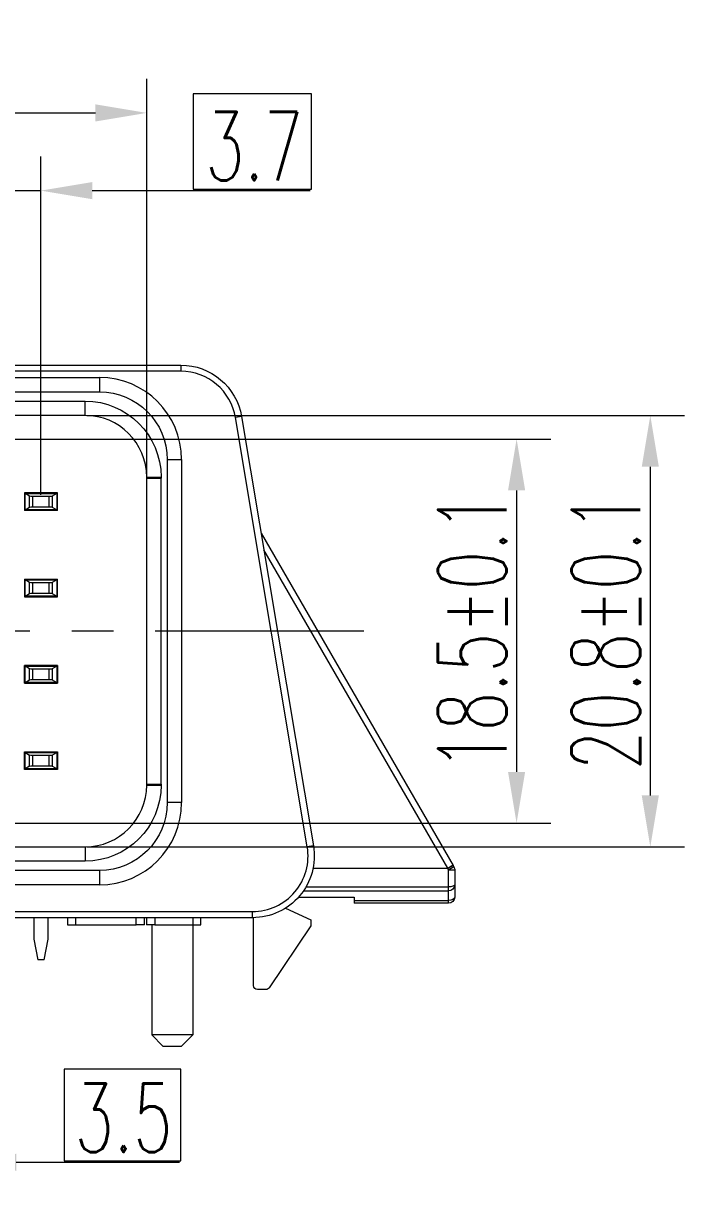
# Model space of a CAD drawing. Header units: millimetres. Extents: x 973 to 1237, y 285 to 472.
# Drawn here: x 1066.2 to 1085.51, y 373.51 to 407.77 of the extents above; entities that cross this region are included whole.
import ezdxf

# ---------------------------------------------------------------- set-up
doc = ezdxf.new("R2010")
doc.units = ezdxf.units.MM
doc.linetypes.add('CENTER', pattern=[50.8, 31.75, -6.35, 6.35, -6.35])
for name, color, linetype, true_color in [('3', 7, 'Continuous', 0xffffff), ('6', 7, 'Continuous', 0xffffff), ('7', 7, 'Continuous', 0xffffff)]:
    doc.layers.add(name, color=color, linetype=linetype, true_color=true_color)
doc.layers.add('尺寸线层', color=3, linetype='Continuous')
doc.styles.get("Standard").update_dxf_attribs({"font": 'txt', "bigfont": 'gbcbig.shx'})
doc.styles.add('标准', font='txt.shx', dxfattribs={"width": 0.667})
doc.dimstyles.new('小粟', dxfattribs={"dimtxt": 2, "dimasz": 1.5, "dimexe": 1, "dimexo": 0.05, "dimgap": 0.3, "dimtad": 1, "dimdsep": 46, "dimtxsty": 'Standard', "dimcen": 2.5, "dimadec": 0, "dimazin": 0, "dimtfac": 1, "dimtmove": 0, "dimatfit": 3, "dimfxl": 1, "dimlwd": 13, "dimlwe": 13, "dimarcsym": 0})

# ---------------------------------------------------------------- blocks, each defined once
blk = doc.blocks.new('*D549')
at = {"layer": 'DEFPOINTS', "color": 0}
for p in [(1068.001, 396.322), (1068.001, 383.722), (1084.514, 383.722)]:
    blk.add_point(p, dxfattribs=at)
at = {"layer": '尺寸线层', "color": 0, "lineweight": 13}
for p, q in [((1068.051, 396.322), (1085.514, 396.322)), ((1084.514, 394.822), (1084.514, 385.222)), ((1068.051, 383.722), (1085.514, 383.722))]:
    blk.add_line(p, q, dxfattribs=at)
at = {"layer": '尺寸线层', "color": 0}
for points in [[(1084.264, 394.822), (1084.764, 394.822), (1084.514, 396.322)], [(1084.264, 385.222), (1084.764, 385.222), (1084.514, 383.722)]]:
    blk.add_solid(points, dxfattribs=at)
at = {"layer": '尺寸线层', "color": 0, "insert": (1083.214, 390.022), "char_height": 2, "attachment_point": 5, "rotation": 90, "style": '标准'}
blk.add_mtext('20.8%%P0.1', dxfattribs=at)
blk = doc.blocks.new('*D550')
at = {"layer": 'DEFPOINTS', "color": 0}
for p in [(1061.371, 395.632), (1061.371, 384.412), (1080.608, 384.412)]:
    blk.add_point(p, dxfattribs=at)
at = {"layer": '尺寸线层', "color": 0, "lineweight": 13}
for p, q in [((1061.421, 395.632), (1081.608, 395.632)), ((1080.608, 394.132), (1080.608, 385.912)), ((1061.421, 384.412), (1081.608, 384.412))]:
    blk.add_line(p, q, dxfattribs=at)
at = {"layer": '尺寸线层', "color": 0}
for points in [[(1080.358, 394.132), (1080.858, 394.132), (1080.608, 395.632)], [(1080.358, 385.912), (1080.858, 385.912), (1080.608, 384.412)]]:
    blk.add_solid(points, dxfattribs=at)
at = {"layer": '尺寸线层', "color": 0, "insert": (1079.308, 390.022), "char_height": 2, "attachment_point": 5, "rotation": 90, "style": '标准'}
blk.add_mtext('18.5%%P0.1', dxfattribs=at)
blk = doc.blocks.new('*D555')
at = {"layer": 'DEFPOINTS', "color": 0}
for p in [(1069.801, 405.159), (1051.801, 394.492), (1069.801, 394.492)]:
    blk.add_point(p, dxfattribs=at)
at = {"layer": '尺寸线层', "color": 0, "lineweight": 13}
for p, q in [((1051.801, 394.542), (1051.801, 406.159)), ((1069.801, 394.542), (1069.801, 406.159)), ((1053.301, 405.159), (1068.301, 405.159))]:
    blk.add_line(p, q, dxfattribs=at)
at = {"layer": '尺寸线层', "color": 0}
for points in [[(1053.301, 405.409), (1053.301, 404.909), (1051.801, 405.159)], [(1068.301, 405.409), (1068.301, 404.909), (1069.801, 405.159)]]:
    blk.add_solid(points, dxfattribs=at)
at = {"layer": '尺寸线层', "color": 0, "insert": (1058.704, 406.459), "char_height": 2, "attachment_point": 5, "style": '标准'}
blk.add_mtext('30%%P0.15', dxfattribs=at)
blk = doc.blocks.new('*D568')
at = {"layer": 'DEFPOINTS', "color": 0}
for p in [(1062.391, 386.05), (1064.491, 386.092), (1064.491, 374.507)]:
    blk.add_point(p, dxfattribs=at)
at = {"layer": '尺寸线层', "color": 0, "lineweight": 13}
for p, q in [((1062.391, 386), (1062.391, 373.507)), ((1064.491, 386.042), (1064.491, 373.507)), ((1060.891, 374.507), (1059.391, 374.507)), ((1062.391, 374.507), (1064.491, 374.507)), ((1065.991, 374.507), (1070.759, 374.507))]:
    blk.add_line(p, q, dxfattribs=at)
at = {"layer": '尺寸线层', "color": 0}
for points in [[(1060.891, 374.757), (1060.891, 374.257), (1062.391, 374.507)], [(1065.991, 374.757), (1065.991, 374.257), (1064.491, 374.507)]]:
    blk.add_solid(points, dxfattribs=at)
at = {"layer": '尺寸线层', "color": 0, "insert": (1069.125, 375.807), "char_height": 2, "attachment_point": 5, "style": '标准'}
blk.add_mtext('3.5', dxfattribs=at)
blk = doc.blocks.new('*D569')
at = {"layer": 'DEFPOINTS', "color": 0}
for p in [(1066.711, 402.889), (1064.491, 393.952), (1066.711, 393.952)]:
    blk.add_point(p, dxfattribs=at)
at = {"layer": '尺寸线层', "color": 0, "lineweight": 13}
for p, q in [((1064.491, 394.002), (1064.491, 403.889)), ((1066.711, 394.002), (1066.711, 403.889)), ((1062.991, 402.889), (1061.491, 402.889)), ((1064.491, 402.889), (1066.711, 402.889)), ((1068.211, 402.889), (1074.575, 402.889))]:
    blk.add_line(p, q, dxfattribs=at)
at = {"layer": '尺寸线层', "color": 0}
for points in [[(1062.991, 403.139), (1062.991, 402.639), (1064.491, 402.889)], [(1068.211, 403.139), (1068.211, 402.639), (1066.711, 402.889)]]:
    blk.add_solid(points, dxfattribs=at)
at = {"layer": '尺寸线层', "color": 0, "insert": (1072.941, 404.189), "char_height": 2, "attachment_point": 5, "style": '标准'}
blk.add_mtext('3.7', dxfattribs=at)

msp = doc.modelspace()

# ---------------------------------------------------------------- linework, layer by layer
at = {"color": 2, "lineweight": 13}
for points in [[(1071.163, 402.929), (1074.613, 402.929), (1074.613, 405.714), (1071.163, 405.714)], [(1067.392, 374.546), (1070.795, 374.546), (1070.795, 377.225), (1067.392, 377.225)]]:
    msp.add_lwpolyline(points, close=True, dxfattribs=at)
at = {"layer": '3', "color": 7, "linetype": 'Continuous', "lineweight": 18}
for p, q in [((1061.791, 397.792), (1070.797, 397.792)), ((1053.181, 397.432), (1068.421, 397.432)), ((1053.181, 397.012), (1068.421, 397.012)), ((1053.601, 396.742), (1068.001, 396.742)), ((1068.001, 396.322), (1053.601, 396.322)), ((1072.572, 396.289), (1074.67, 383.749)), ((1070.401, 395.032), (1070.401, 385.012)), ((1070.821, 395.032), (1070.821, 385.012)), ((1069.801, 394.492), (1069.801, 394.522)), ((1069.801, 385.552), (1069.801, 394.492)), ((1070.221, 394.522), (1070.221, 394.492)), ((1070.221, 385.552), (1070.221, 394.492)), ((1066.231, 394.06), (1066.231, 393.544)), ((1067.191, 394.06), (1066.231, 394.06)), ((1067.191, 393.544), (1067.191, 394.06)), ((1067.191, 393.544), (1066.231, 393.544)), ((1073.141, 392.887), (1078.751, 383.177)), ((1066.231, 391.54), (1066.231, 391.024)), ((1066.231, 391.54), (1067.191, 391.54)), ((1067.191, 391.024), (1067.191, 391.54)), ((1066.231, 391.024), (1067.191, 391.024)), ((1066.231, 388.504), (1066.231, 389.02)), ((1067.191, 389.02), (1066.231, 389.02)), ((1067.191, 389.02), (1067.191, 388.504)), ((1066.231, 388.504), (1067.191, 388.504)), ((1066.231, 385.984), (1066.231, 386.5)), ((1066.231, 386.5), (1067.191, 386.5)), ((1067.191, 386.5), (1067.191, 385.984)), ((1067.191, 385.984), (1066.231, 385.984)), ((1069.801, 385.522), (1069.801, 385.552)), ((1070.221, 385.552), (1070.221, 385.522)), ((1053.601, 383.722), (1068.001, 383.722)), ((1068.001, 383.302), (1053.601, 383.302)), ((1078.751, 383.177), (1078.777, 383.134)), ((1068.421, 383.032), (1053.181, 383.032)), ((1078.801, 383.044), (1078.801, 382.612)), ((1068.421, 382.612), (1053.181, 382.612)), ((1074.377, 382.432), (1078.621, 382.432)), ((1078.801, 382.612), (1078.801, 382.252)), ((1074.236, 382.252), (1075.861, 382.252)), ((1075.861, 382.252), (1075.861, 382.152)), ((1075.861, 382.152), (1075.861, 382.072)), ((1078.621, 382.072), (1075.861, 382.072)), ((1073.861, 381.933), (1074.601, 381.592)), ((1072.895, 381.652), (1061.79, 381.652)), ((1072.921, 379.672), (1072.921, 381.652)), ((1074.601, 381.412), (1073.376, 379.605)), ((1074.601, 381.592), (1074.601, 381.412)), ((1073.277, 379.552), (1073.041, 379.552))]:
    msp.add_line(p, q, dxfattribs=at)
at = {"layer": '3', "color": 155, "linetype": 'Continuous', "lineweight": 13}
for p, q in [((1070.797, 397.612), (1061.791, 397.612)), ((1070.797, 397.792), (1070.797, 397.612)), ((1068.421, 397.432), (1068.421, 397.012)), ((1068.001, 396.322), (1068.001, 396.742)), ((1072.572, 396.289), (1072.395, 396.259)), ((1074.492, 383.719), (1072.395, 396.259)), ((1070.401, 395.032), (1070.821, 395.032)), ((1069.801, 394.522), (1070.221, 394.522)), ((1069.801, 394.492), (1070.221, 394.492)), ((1078.595, 383.096), (1073.224, 392.393)), ((1069.801, 385.552), (1070.221, 385.552)), ((1069.801, 385.522), (1070.221, 385.522)), ((1070.821, 385.012), (1070.401, 385.012)), ((1068.001, 383.722), (1068.001, 383.302)), ((1074.67, 383.749), (1074.492, 383.719)), ((1078.595, 383.087), (1074.657, 383.087)), ((1074.659, 383.096), (1078.595, 383.096)), ((1078.751, 383.177), (1078.595, 383.087)), ((1078.595, 383.096), (1078.595, 383.087)), ((1078.621, 383.044), (1078.595, 383.087)), ((1078.777, 383.134), (1078.621, 383.044)), ((1068.421, 383.032), (1068.421, 382.612)), ((1078.621, 382.552), (1078.621, 383.044)), ((1078.801, 383.044), (1078.621, 383.044)), ((1074.453, 382.552), (1078.621, 382.552)), ((1078.621, 382.432), (1078.621, 382.552)), ((1078.621, 382.152), (1078.621, 382.432)), ((1075.861, 382.152), (1078.621, 382.152)), ((1078.621, 382.072), (1078.621, 382.152)), ((1061.79, 381.832), (1072.895, 381.832)), ((1072.895, 381.652), (1072.895, 381.832))]:
    msp.add_line(p, q, dxfattribs=at)
at = {"layer": '3', "color": 1, "linetype": 'CENTER', "lineweight": 13, "ltscale": 0.192}
msp.add_line((1076.145, 390.022), (1045.116, 390.022), dxfattribs=at)
at = {"layer": '3', "color": 7, "linetype": 'Continuous', "lineweight": 18, "extrusion": (0, 0, -1)}
for centre, radius, start, end in [((-1070.797, 395.992), 1.8, 90, 170.5031), ((-1068.421, 395.032), 1.98, 90, 180), ((-1068.001, 394.522), 2.22, 90, 180), ((-1068.001, 385.522), 2.22, 180, 270), ((-1068.421, 385.012), 1.98, 180, 270), ((-1072.895, 383.452), 1.8, 170.5031, 270), ((-1078.621, 383.044), 0.18, 149.9816, 180), ((-1078.621, 382.612), 0.18, 180, 270), ((-1078.621, 382.252), 0.18, 180, 270), ((-1073.041, 379.672), 0.12, 270, 0), ((-1073.277, 379.672), 0.12, 214.1145, 270)]:
    msp.add_arc(centre, radius, start, end, dxfattribs=at)
at = {"layer": '3', "color": 155, "linetype": 'Continuous', "lineweight": 13}
for centre, start, end in [((1070.797, 395.992), 9.4969, 90), ((1072.895, 383.452), 270, 9.4969)]:
    msp.add_arc(centre, 1.62, start, end, dxfattribs=at)
at = {"layer": '3', "color": 7, "linetype": 'Continuous', "lineweight": 18}
for centre, radius, start, end in [((1068.421, 395.032), 2.4, 0, 90), ((1068.001, 394.522), 1.8, 0, 90), ((1068.001, 385.522), 1.8, 270, 0), ((1068.421, 385.012), 2.4, 270, 0)]:
    msp.add_arc(centre, radius, start, end, dxfattribs=at)
at = {"layer": '3', "color": 155, "linetype": 'Continuous', "lineweight": 13}
msp.add_ellipse((1078.595, 383.087), major_axis=(-0.156, -0.09), ratio=0.042538, start_param=3.141593, end_param=4.687816, dxfattribs=at)
at = {"layer": '3', "color": 155, "linetype": 'Continuous', "lineweight": 13, "extrusion": (0, 0, -1)}
for centre, ratio in [((1078.621, 382.612), 0.333333), ((1078.621, 382.252), 0.555213)]:
    msp.add_ellipse(centre, major_axis=(0.18, 0), ratio=ratio, start_param=0, end_param=1.570796, dxfattribs=at)
at = {"layer": '6', "color": 7, "linetype": 'Continuous', "lineweight": 18}
for p, q in [((1067.487, 381.652), (1067.487, 381.442)), ((1067.487, 381.442), (1067.727, 381.442)), ((1067.727, 381.442), (1069.497, 381.442)), ((1069.737, 381.442), (1069.497, 381.442)), ((1069.737, 381.442), (1069.737, 381.652)), ((1069.797, 381.652), (1069.797, 381.442)), ((1070.037, 381.442), (1069.797, 381.442)), ((1069.947, 381.442), (1069.947, 378.232)), ((1070.037, 381.442), (1071.147, 381.442)), ((1071.147, 381.442), (1071.387, 381.442)), ((1071.147, 381.442), (1071.147, 378.232)), ((1071.387, 381.442), (1071.387, 381.652)), ((1069.947, 378.232), (1070.277, 377.902)), ((1071.147, 378.232), (1069.947, 378.232)), ((1071.147, 378.232), (1070.817, 377.902)), ((1070.277, 377.902), (1070.817, 377.902))]:
    msp.add_line(p, q, dxfattribs=at)
at = {"layer": '6', "color": 155, "linetype": 'Continuous', "lineweight": 13}
for p, q in [((1067.727, 381.442), (1067.727, 381.652)), ((1069.497, 381.442), (1069.497, 381.652)), ((1070.037, 381.652), (1070.037, 381.442)), ((1071.147, 381.652), (1071.147, 381.442))]:
    msp.add_line(p, q, dxfattribs=at)
at = {"layer": '7', "color": 7, "linetype": 'Continuous', "lineweight": 18}
for p, q in [((1066.249, 394.042), (1066.231, 394.042)), ((1066.249, 393.562), (1066.249, 394.042)), ((1066.249, 394.042), (1067.173, 394.042)), ((1066.382, 393.962), (1066.249, 394.042)), ((1066.952, 393.952), (1066.469, 393.952)), ((1067.173, 394.042), (1067.04, 393.962)), ((1067.191, 394.042), (1067.173, 394.042)), ((1067.173, 394.042), (1067.173, 393.562)), ((1066.249, 393.562), (1066.231, 393.562)), ((1066.249, 393.562), (1066.382, 393.642)), ((1067.173, 393.562), (1066.249, 393.562)), ((1066.469, 393.652), (1066.952, 393.652)), ((1066.501, 393.544), (1066.501, 393.562)), ((1066.921, 393.562), (1066.921, 393.544)), ((1067.04, 393.642), (1067.173, 393.562)), ((1067.191, 393.562), (1067.173, 393.562)), ((1066.249, 391.522), (1066.231, 391.522)), ((1066.382, 391.442), (1066.249, 391.522)), ((1066.249, 391.042), (1066.249, 391.522)), ((1066.249, 391.522), (1067.173, 391.522)), ((1066.952, 391.432), (1066.469, 391.432)), ((1066.501, 391.54), (1066.501, 391.522)), ((1066.921, 391.522), (1066.921, 391.54)), ((1067.173, 391.522), (1067.04, 391.442)), ((1067.173, 391.522), (1067.173, 391.042)), ((1067.191, 391.522), (1067.173, 391.522)), ((1066.249, 391.042), (1066.231, 391.042)), ((1066.249, 391.042), (1066.382, 391.122)), ((1067.173, 391.042), (1066.249, 391.042)), ((1066.469, 391.132), (1066.952, 391.132)), ((1066.501, 391.024), (1066.501, 391.042)), ((1066.921, 391.042), (1066.921, 391.024)), ((1067.04, 391.122), (1067.173, 391.042)), ((1067.191, 391.042), (1067.173, 391.042)), ((1066.249, 389.002), (1066.231, 389.002)), ((1066.249, 388.522), (1066.249, 389.002)), ((1066.382, 388.922), (1066.249, 389.002)), ((1066.249, 389.002), (1067.173, 389.002)), ((1066.952, 388.912), (1066.469, 388.912)), ((1066.501, 389.02), (1066.501, 389.002)), ((1066.921, 389.002), (1066.921, 389.02)), ((1067.173, 389.002), (1067.04, 388.922)), ((1067.173, 389.002), (1067.173, 388.522)), ((1067.191, 389.002), (1067.173, 389.002)), ((1066.249, 388.522), (1066.382, 388.602)), ((1066.469, 388.612), (1066.952, 388.612)), ((1067.04, 388.602), (1067.173, 388.522)), ((1066.249, 388.522), (1066.231, 388.522)), ((1067.173, 388.522), (1066.249, 388.522)), ((1066.501, 388.504), (1066.501, 388.522)), ((1066.921, 388.522), (1066.921, 388.504)), ((1067.191, 388.522), (1067.173, 388.522)), ((1066.249, 386.482), (1066.231, 386.482)), ((1066.249, 386.002), (1066.249, 386.482)), ((1066.249, 386.482), (1067.173, 386.482)), ((1066.249, 386.482), (1066.382, 386.402)), ((1066.952, 386.392), (1066.469, 386.392)), ((1066.501, 386.5), (1066.501, 386.482)), ((1066.921, 386.482), (1066.921, 386.5)), ((1067.04, 386.402), (1067.173, 386.482)), ((1067.173, 386.482), (1067.173, 386.002)), ((1067.191, 386.482), (1067.173, 386.482)), ((1066.249, 386.002), (1066.231, 386.002)), ((1066.382, 386.082), (1066.249, 386.002)), ((1067.173, 386.002), (1066.249, 386.002)), ((1066.469, 386.092), (1066.952, 386.092)), ((1066.501, 385.984), (1066.501, 386.002)), ((1066.921, 386.002), (1066.921, 385.984)), ((1067.173, 386.002), (1067.04, 386.082)), ((1067.191, 386.002), (1067.173, 386.002)), ((1066.501, 381.652), (1066.501, 381.022)), ((1066.921, 381.022), (1066.921, 381.652)), ((1066.501, 381.022), (1066.621, 380.422)), ((1066.801, 380.422), (1066.921, 381.022)), ((1066.801, 380.422), (1066.621, 380.422))]:
    msp.add_line(p, q, dxfattribs=at)
at = {"layer": '7', "color": 155, "linetype": 'Continuous', "lineweight": 13}
for p, q in [((1066.382, 393.642), (1066.382, 393.962)), ((1066.469, 393.952), (1066.469, 393.652)), ((1066.952, 393.652), (1066.952, 393.952)), ((1067.04, 393.962), (1067.04, 393.642)), ((1066.382, 391.122), (1066.382, 391.442)), ((1066.469, 391.432), (1066.469, 391.132)), ((1066.952, 391.132), (1066.952, 391.432)), ((1067.04, 391.442), (1067.04, 391.122)), ((1066.382, 388.602), (1066.382, 388.922)), ((1066.469, 388.912), (1066.469, 388.612)), ((1066.952, 388.612), (1066.952, 388.912)), ((1067.04, 388.922), (1067.04, 388.602)), ((1066.382, 386.082), (1066.382, 386.402)), ((1066.469, 386.392), (1066.469, 386.092)), ((1066.952, 386.092), (1066.952, 386.392)), ((1067.04, 386.402), (1067.04, 386.082))]:
    msp.add_line(p, q, dxfattribs=at)
at = {"layer": '7', "color": 7, "linetype": 'Continuous', "lineweight": 18, "extrusion": (0, 0, -1)}
for centre, start_param, end_param in [((1066.469, 393.965), 1.570796, 2.896614), ((1066.952, 393.965), 0.244979, 1.570796), ((1066.469, 393.638), 3.386571, 4.712389), ((1066.952, 393.638), 4.712389, 6.038207), ((1066.469, 391.445), 1.570796, 2.896614), ((1066.952, 391.445), 0.244979, 1.570796), ((1066.469, 391.118), 3.386571, 4.712389), ((1066.952, 391.118), 4.712389, 6.038207), ((1066.469, 388.925), 1.570796, 2.896614), ((1066.952, 388.925), 0.244979, 1.570796), ((1066.469, 388.598), 3.386571, 4.712389), ((1066.952, 388.598), 4.712389, 6.038207), ((1066.469, 386.405), 1.570796, 2.896614), ((1066.952, 386.405), 0.244979, 1.570796), ((1066.469, 386.078), 3.386571, 4.712389), ((1066.952, 386.078), 4.712389, 6.038207)]:
    msp.add_ellipse(centre, major_axis=(0.09, 0), ratio=0.15, start_param=start_param, end_param=end_param, dxfattribs=at)

# ---------------------------------------------------------------- dimensions: what is measured, and where the dimension line sits
at = {"layer": '尺寸线层'}
for base, p1, p2, text, picture, middle in [((1069.801, 405.159), (1051.801, 394.492), (1069.801, 394.492), '30%%P0.15', '*D555', (1058.704, 405.159)), ((1066.711, 402.889), (1064.491, 393.952), (1066.711, 393.952), '3.7', '*D569', (1072.941, 402.889)), ((1064.491, 374.507), (1062.391, 386.05), (1064.491, 386.092), '3.5', '*D568', (1069.125, 374.507))]:
    dim = msp.add_linear_dim(base=base, p1=p1, p2=p2, text=text, dimstyle='小粟', override={"dimtxsty": '标准'}, dxfattribs=at)
    dim.commit()
    dim.dimension.update_dxf_attribs({"geometry": picture, "text_midpoint": middle, "dimtype": 160})
for base, p1, p2, text, picture, middle in [((1084.514, 383.722), (1068.001, 396.322), (1068.001, 383.722), '20.8%%P0.1', '*D549', (1084.514, 390.022)), ((1080.608, 384.412), (1061.371, 395.632), (1061.371, 384.412), '18.5%%P0.1', '*D550', (1080.608, 390.022))]:
    dim = msp.add_linear_dim(base=base, p1=p1, p2=p2, angle=90, text=text, dimstyle='小粟', override={"dimtxsty": '标准'}, dxfattribs=at)
    dim.commit()
    dim.dimension.update_dxf_attribs({"geometry": picture, "text_midpoint": middle, "dimtype": 160})

doc.saveas('drawing.dxf')
